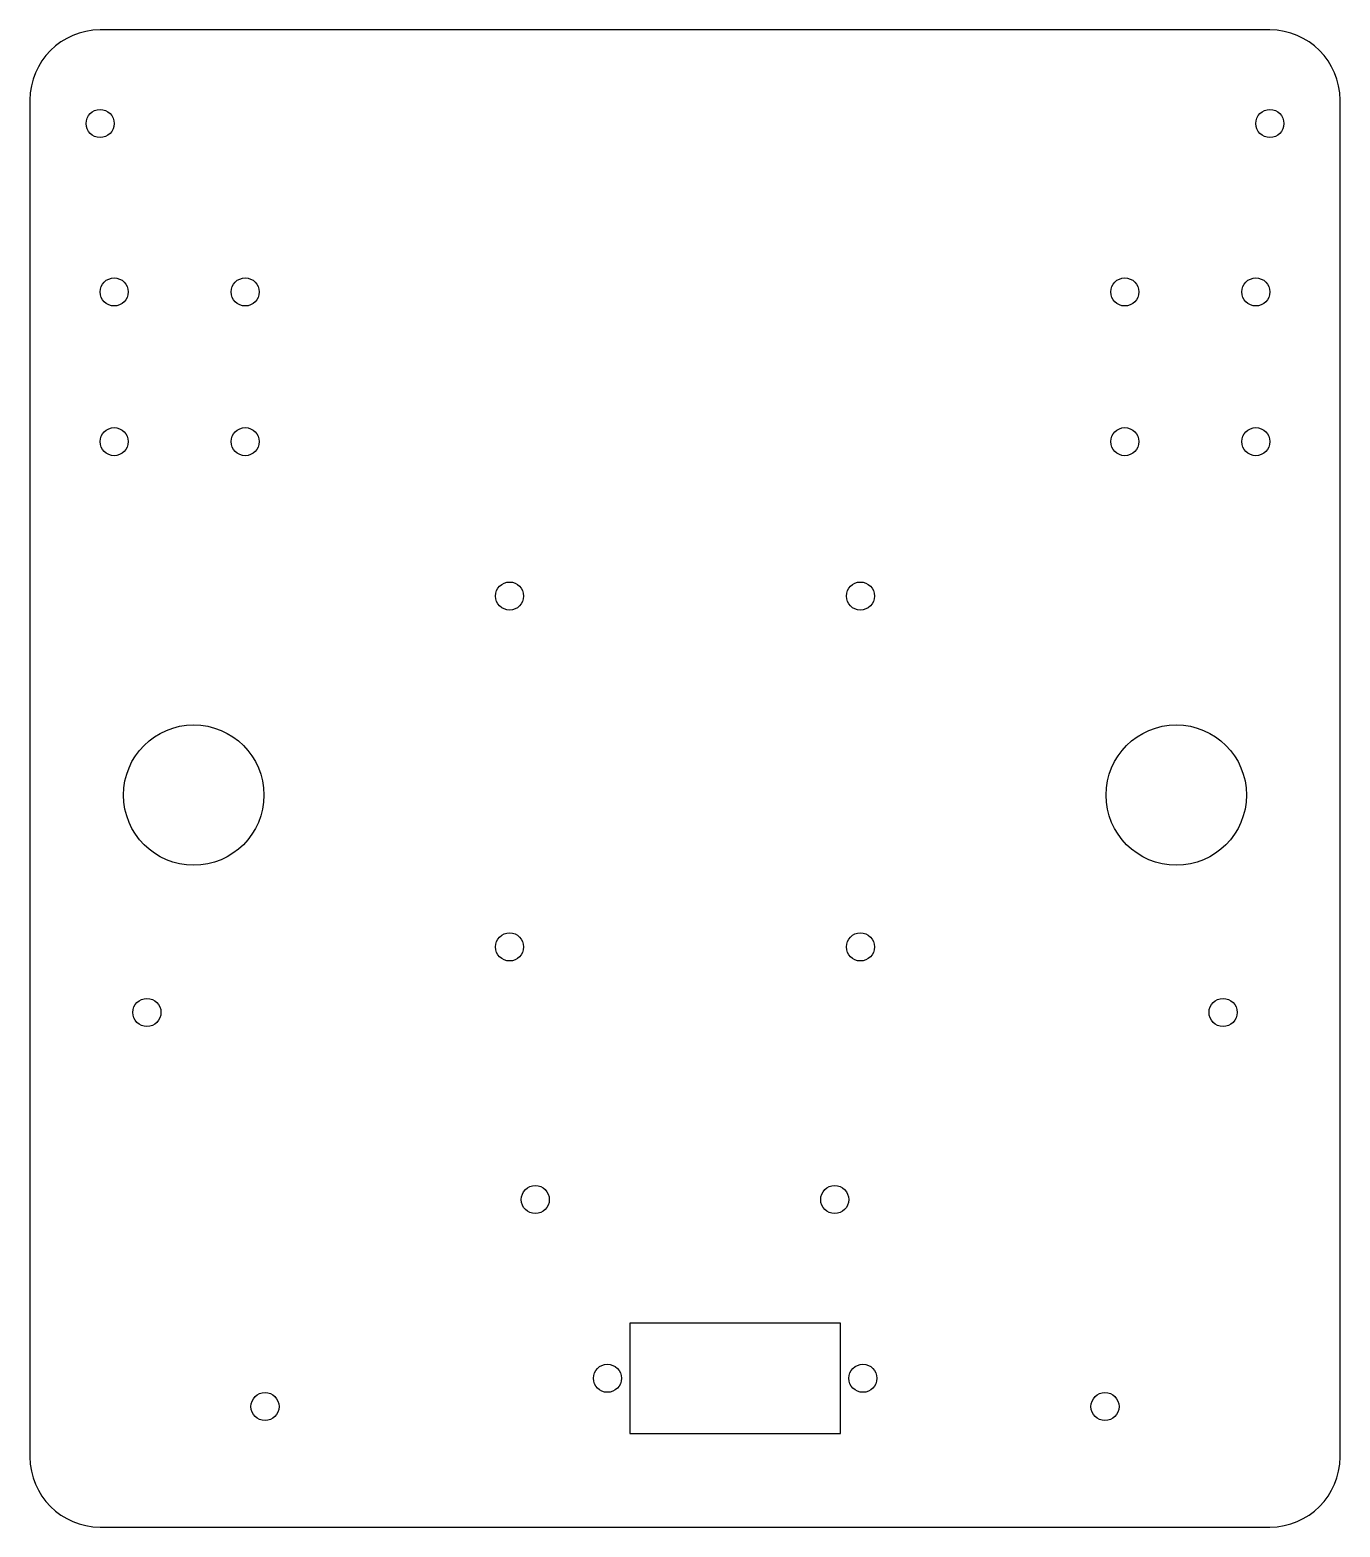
# Model space of a CAD drawing. Header units: millimetres. Extents: x 0 to 14, y 0 to 16.
import ezdxf

# ---------------------------------------------------------------- set-up
doc = ezdxf.new("R2010")
doc.units = ezdxf.units.MM

msp = doc.modelspace()

# ---------------------------------------------------------------- linework, layer by layer
at = {"color": 7, "linetype": 'Continuous', "lineweight": 25}
for p, q in [((13.25, 16), (0.75, 16)), ((0, 15.25), (0, 0.75)), ((14, 0.75), (14, 15.25)), ((8.661, 2.18), (6.411, 2.18)), ((6.411, 2.18), (6.411, 1)), ((8.661, 1), (8.661, 2.18)), ((6.411, 1), (8.661, 1)), ((0.75, 0), (13.25, 0))]:
    msp.add_line(p, q, dxfattribs=at)
for centre, radius in [((0.75, 15), 0.15), ((13.25, 15), 0.15), ((0.9, 13.2), 0.15), ((2.3, 13.2), 0.15), ((11.7, 13.2), 0.15), ((13.1, 13.2), 0.15), ((0.9, 11.6), 0.15), ((2.3, 11.6), 0.15), ((11.7, 11.6), 0.15), ((13.1, 11.6), 0.15), ((5.125, 9.95), 0.15), ((8.875, 9.95), 0.15), ((1.75, 7.823), 0.75), ((12.25, 7.823), 0.75), ((5.125, 6.2), 0.15), ((8.875, 6.2), 0.15), ((1.25, 5.5), 0.15), ((12.75, 5.5), 0.15), ((5.4, 3.5), 0.15), ((8.6, 3.5), 0.15), ((6.171, 1.59), 0.15), ((8.901, 1.59), 0.15), ((2.512, 1.288), 0.15), ((11.488, 1.288), 0.15)]:
    msp.add_circle(centre, radius, dxfattribs=at)
for centre, start, end in [((0.75, 15.25), 90, 180), ((13.25, 15.25), 0, 90), ((0.75, 0.75), 180, 270), ((13.25, 0.75), 270, 0)]:
    msp.add_arc(centre, 0.75, start, end, dxfattribs=at)

doc.saveas('drawing.dxf')
